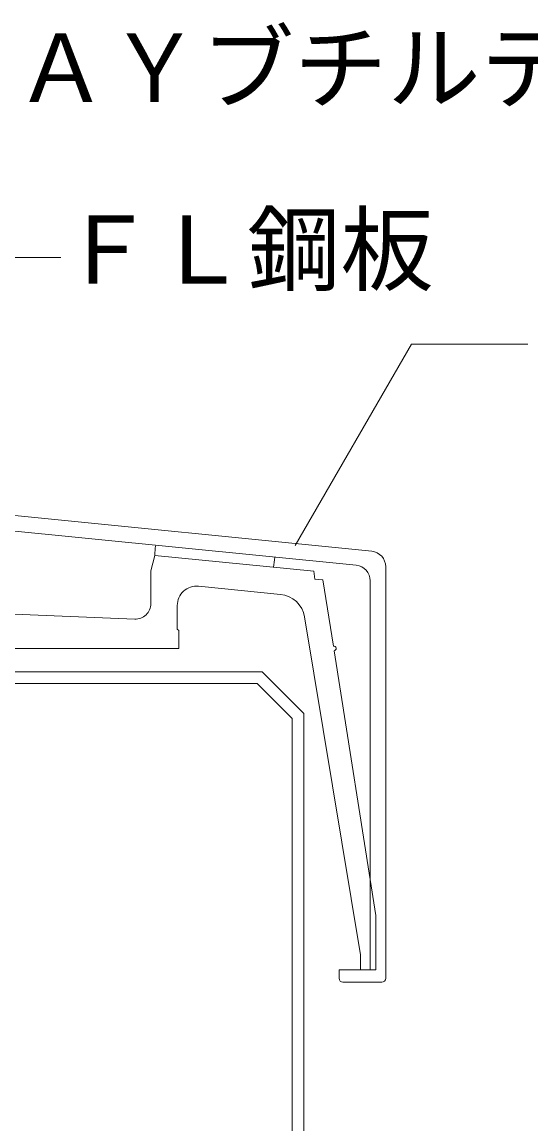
# Model space of a CAD drawing. Units: millimetres on the paper, with parts at other scales. Extents: x -135 to 135, y -94 to 92.
# Drawn here: x 0.74 to 22.59, y 17.31 to 64.64 of the extents above; entities that cross this region are included whole.
import ezdxf
from ezdxf.enums import TextEntityAlignment as Align

# ---------------------------------------------------------------- set-up
doc = ezdxf.new("R2010")
doc.units = ezdxf.units.MM
for name, color, linetype, lineweight in [('1-4_リベットルーフ', 6, 'Continuous', 18), ('1-7_設備', 3, 'Continuous', 18), ('1-A_元図・躯体', 7, 'Continuous', 18), ('E-E', 7, 'Continuous', 18)]:
    doc.layers.add(name, color=color, linetype=linetype, lineweight=lineweight)
doc.styles.add('ＭＳ ゴシック', font='')
doc.styles.get('ＭＳ ゴシック').set_extended_font_data('MS Gothic')

msp = doc.modelspace()

# ---------------------------------------------------------------- linework, layer by layer
at = {"layer": '1-4_リベットルーフ'}
for p, q in [((11.047, 36.728), (-6.877, 36.728)), ((11.047, 36.728), (12.84, 34.935)), ((10.84, 36.228), (-7.084, 36.228)), ((10.84, 36.228), (12.34, 34.728)), ((12.34, -73.772), (12.34, 34.728)), ((12.84, -73.772), (12.84, 34.935))]:
    msp.add_line(p, q, dxfattribs=at)
at = {"layer": '1-7_設備'}
for p, q in [((15.756, 41.906), (-24.81, 45.962)), ((15.09, 41.302), (-25.365, 45.348)), ((6.273, 41.062), (6.44, 41.726)), ((16.357, 23.562), (16.357, 41.242)), ((6.273, 39.656), (6.273, 41.062)), ((8.322, 40.401), (11.837, 40.052)), ((15.69, 40.639), (15.69, 23.928)), ((7.407, 39.571), (7.407, 38.562)), ((12.873, 39.081), (15.273, 24.574)), ((7.473, 38.495), (7.407, 38.562)), ((7.473, 38.495), (7.473, 37.728)), ((15.94, 26.262), (14.142, 37.63)), ((15.273, 24.574), (15.273, 23.928)), ((15.69, 23.928), (14.357, 23.928)), ((14.357, 23.562), (14.357, 23.928)), ((14.523, 23.395), (16.19, 23.395))]:
    msp.add_line(p, q, dxfattribs=at)
for points in [[(-22.893, 42.578), (-22.893, 38.728), (-22.96, 38.662), (-22.96, 37.728), (7.473, 37.728)], [(14.111, 37.827), (13.66, 40.675), (13.318, 40.709), (13.264, 41.049), (6.44, 41.726)], [(5.58, 38.99), (-0.31, 39.228), (-3.227, 39.228)], [(15.94, 26.262), (15.94, 23.928), (15.273, 23.928)]]:
    msp.add_lwpolyline(points, dxfattribs=at)
for centre, radius, start, end in [((8.397, 41.768), 1.954, 168.3216, 181.2153), ((9.636, 41.692), 1.954, 346.04, 358.8263), ((15.69, 41.242), 0.667, 360, 84.2891), ((15.023, 40.639), 0.667, 360, 84.2891), ((8.24, 39.571), 0.833, 84.3324, 180), ((11.722, 38.891), 1.167, 9.3954, 84.3324), ((5.607, 39.656), 0.667, 267.6805, 360), ((14.126, 37.728), 0.1, 278.9876, 98.9876), ((14.523, 23.562), 0.167, 180, 270), ((16.19, 23.562), 0.167, 270, 360)]:
    msp.add_arc(centre, radius, start, end, dxfattribs=at)
at = {"layer": '1-A_元図・躯体'}
for p, q in [((10.84, 36.228), (-26.16, 36.228)), ((12.34, -73.772), (12.34, 34.728))]:
    msp.add_line(p, q, dxfattribs=at)
at = {"layer": 'E-E'}
for p, q in [((-2.586, 54.519), (2.414, 54.519)), ((12.466, 42.145), (17.466, 50.806)), ((17.466, 50.806), (22.466, 50.806))]:
    msp.add_line(p, q, dxfattribs=at)

# ---------------------------------------------------------------- texts
at = {"layer": 'E-E', "style": 'ＭＳ ゴシック'}
for s, p in [('ＡＹブチルテープ', (0.428, 60.327)), ('ＦＬ鋼板', (2.414, 52.519))]:
    msp.add_text(s, height=2.933, dxfattribs=at).set_placement(p, align=Align.BOTTOM_LEFT)

doc.saveas('drawing.dxf')
